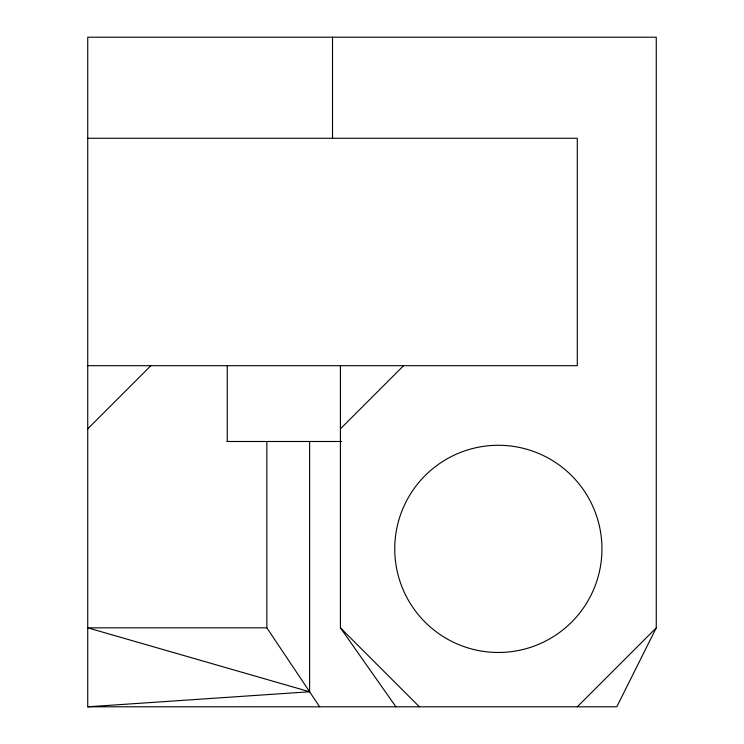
<?xml version="1.0" encoding="UTF-8"?>
<svg xmlns="http://www.w3.org/2000/svg" width="744" height="744" viewBox="0 0 744 744"><rect width="100%" height="100%" fill="white"/><g stroke="black" fill="none" stroke-linecap="round" stroke-linejoin="round"><path stroke-width="1.12" d="M319.669 706.8L309.616 691.762L309.634 441.49M656.264 627.834L616.785 706.8L87.736 706.8L87.736 37.2L656.264 37.2L656.264 627.834L577.298 706.8M87.736 428.851L150.902 365.685M340.417 428.851L403.583 365.685M87.736 706.8L309.616 691.762L266.854 627.834L266.854 441.49M87.736 138.272L577.298 138.272L577.298 365.685L87.736 365.685M226.967 441.49L341.654 441.49M266.854 627.834L87.736 627.834L309.616 691.762M340.417 365.685L340.417 627.834L419.374 706.8M340.417 627.834L395.92 706.8M332.522 37.2L332.522 138.272M227.245 365.685L227.245 441.49M446.539 638.594A103.602 103.602 0 0 0 601.942 548.877A103.602 103.602 0 0 0 446.539 459.16A103.602 103.602 0 0 0 446.539 638.594"/></g></svg>
